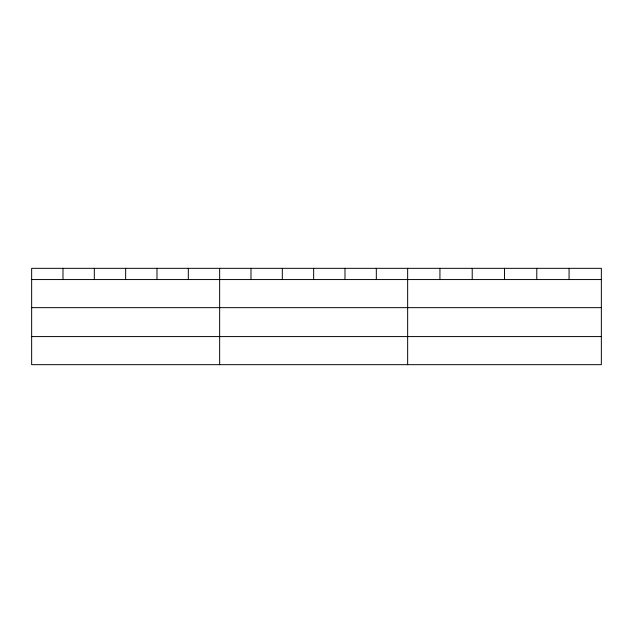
<?xml version="1.0" encoding="UTF-8"?>
<svg xmlns="http://www.w3.org/2000/svg" width="633" height="633" viewBox="0 0 633 633"><rect width="100%" height="100%" fill="white"/><g stroke="black" fill="none" stroke-linecap="round" stroke-linejoin="round"><path stroke-width="0.95" d="M601.35 307.646L601.35 268.329L31.65 268.329L31.65 364.671L601.35 364.671L601.35 307.646L31.65 307.646M31.65 279.557L601.35 279.557M31.65 336.582L601.35 336.582M569.067 268.329L569.067 279.557M536.784 268.329L536.784 279.557M504.501 268.329L504.501 279.557M472.218 268.329L472.218 279.557M439.935 268.329L439.935 279.557M407.652 268.329L407.652 364.671M376.319 268.329L376.319 279.557M344.985 268.329L344.985 279.557M313.651 268.329L313.651 279.557M282.318 268.329L282.318 279.557M250.984 268.329L250.984 279.557M219.651 268.329L219.651 364.671M188.317 268.329L188.317 279.557M156.984 268.329L156.984 279.557M125.651 268.329L125.651 279.557M94.317 268.329L94.317 279.557M62.983 268.329L62.983 279.557"/></g></svg>
